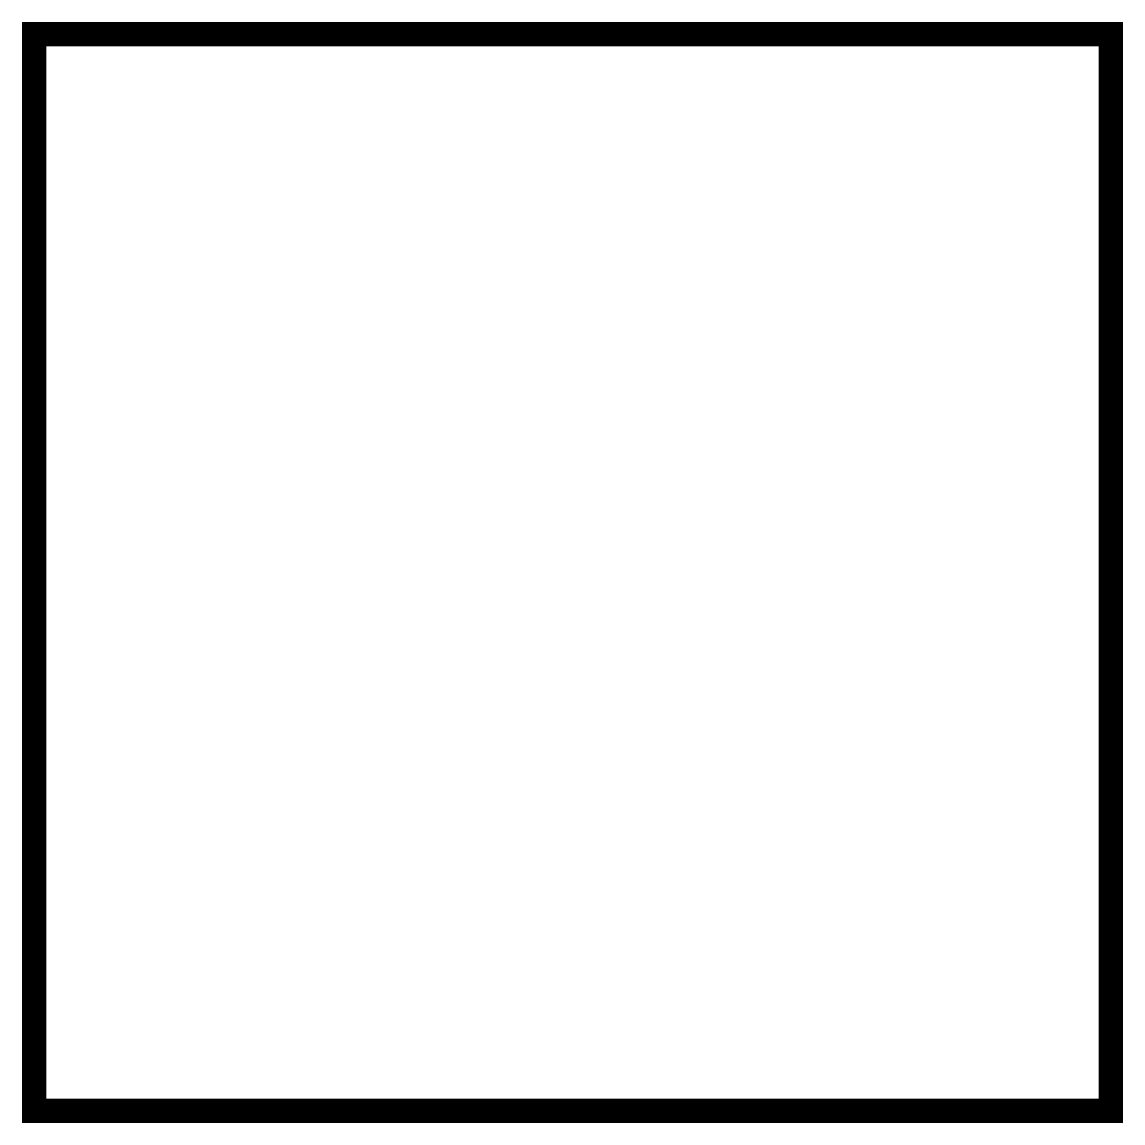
# Model space of a CAD drawing. Extents: x 0.01 to 3.08, y 0.01 to 3.08.
import ezdxf

# ---------------------------------------------------------------- set-up
doc = ezdxf.new("R2010")
doc.units = 0
doc.header["$MEASUREMENT"] = 0
doc.layers.get('0').update_dxf_attribs({"linetype": 'CONTINUOUS'})

msp = doc.modelspace()

# ---------------------------------------------------------------- linework, layer by layer
at = {"const_width": 0.0675}
msp.add_lwpolyline([(0.0441, 0.0426), (3.0441, 0.0426), (3.0441, 3.0426), (0.0441, 3.0426)], close=True, dxfattribs=at)
msp.add_solid([(3.0441, 3.0426), (3.0441, 0.0426), (0.0441, 0.0426), (3.0441, 3.0426)])

doc.saveas('drawing.dxf')
